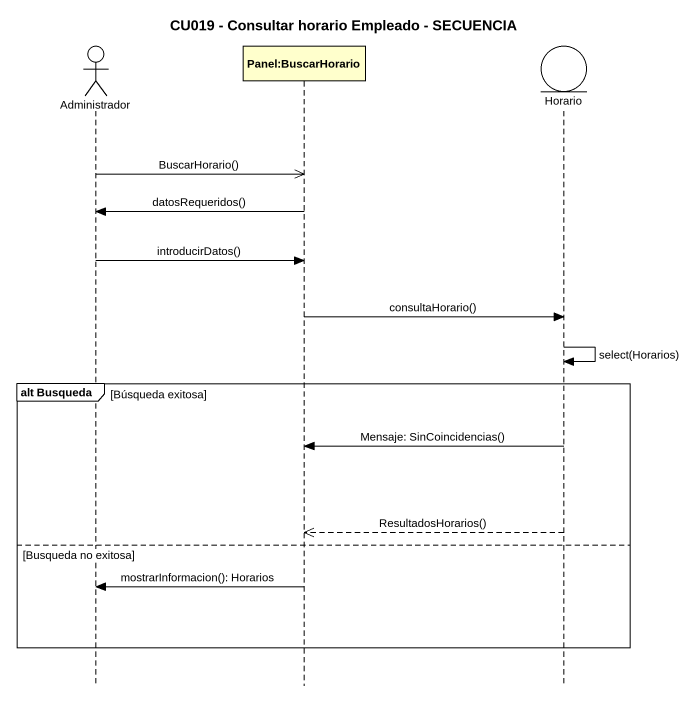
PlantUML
@startuml
title CU019 - Consultar horario Empleado - SECUENCIA
hide footbox
actor Administrador
participant "Panel:BuscarHorario" as Panel_BuscarHorario
entity Horario

Administrador ->> Panel_BuscarHorario : BuscarHorario()
Panel_BuscarHorario -> Administrador : datosRequeridos()
Administrador -> Panel_BuscarHorario : introducirDatos()
Panel_BuscarHorario -> Horario : consultaHorario()
Horario -> Horario : select(Horarios)
group alt Busqueda [Búsqueda exitosa]
  Horario -> Panel_BuscarHorario : Mensaje: SinCoincidencias()
  Horario -->> Panel_BuscarHorario : ResultadosHorarios()
else Busqueda no exitosa
  Panel_BuscarHorario -> Administrador : mostrarInformacion(): Horarios
end
@enduml
